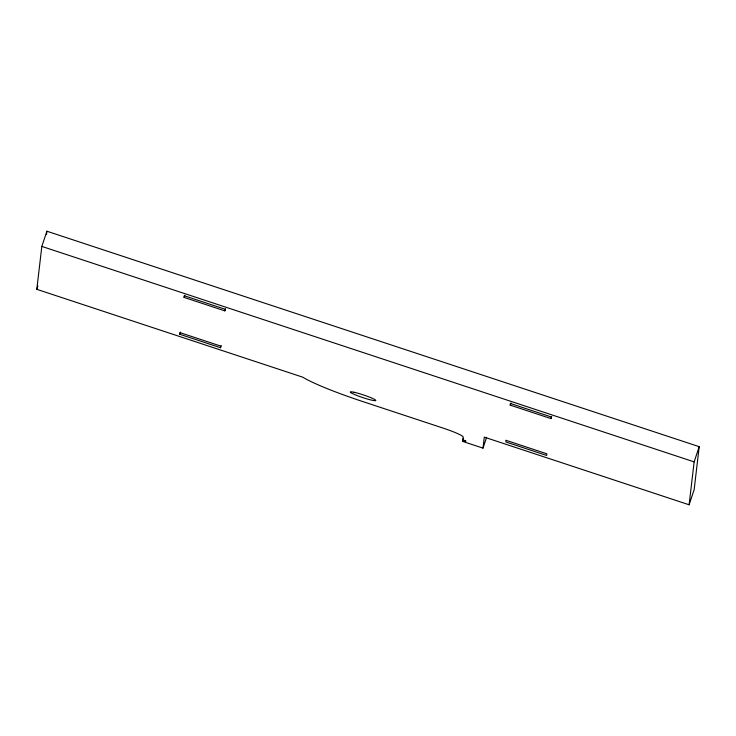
<?xml version="1.0" encoding="UTF-8"?>
<svg xmlns="http://www.w3.org/2000/svg" width="736" height="736" viewBox="0 0 736 736"><rect width="100%" height="100%" fill="white"/><g stroke="black" fill="none" stroke-linecap="round" stroke-linejoin="round"><path stroke-width="1.1" d="M462.732 440.432L465.989 441.149L462.815 439.742L463.137 437A21.473 2.171 18.4 0 0 443.008 428.067L362.434 401.451A68.282 6.9 18.4 0 1 302.754 377.172L36.8 289.322L41.832 246.413L46.892 231.214L699.2 446.678L694.168 489.587L689.108 504.786L484.297 437.138L483.009 448.141L462.622 441.407L463.459 438.26M46.497 234.6L46.892 231.214M179.75 334.254L179.943 332.608L220.717 346.076L220.524 347.723L179.75 334.254L180.476 332.083M184.074 297.399L184.267 295.752L225.041 309.212L224.839 310.868L184.074 297.399L184.8 295.228M510.232 405.131L510.425 403.475L551.19 416.944L550.997 418.6L510.232 405.131L510.95 402.96M689.108 504.786L694.14 461.877L699.2 446.678M36.8 289.322L37.886 286.065M224.839 310.868L225.566 308.697M220.524 347.723L221.242 345.552M462.622 441.407L463.34 439.236M483.009 448.141L486.616 437.276M550.997 418.6L551.724 416.429M41.832 246.413L694.14 461.877M506.101 440.34L505.908 441.986L546.673 455.455L546.866 453.808L506.101 440.34M354.09 392.26L352.01 391.874A13.524 1.371 18.4 0 0 362.885 397.624A13.524 1.371 18.4 0 0 374.256 399.225L372.241 398.259A13.524 1.371 18.4 0 0 354.09 392.26"/></g></svg>
